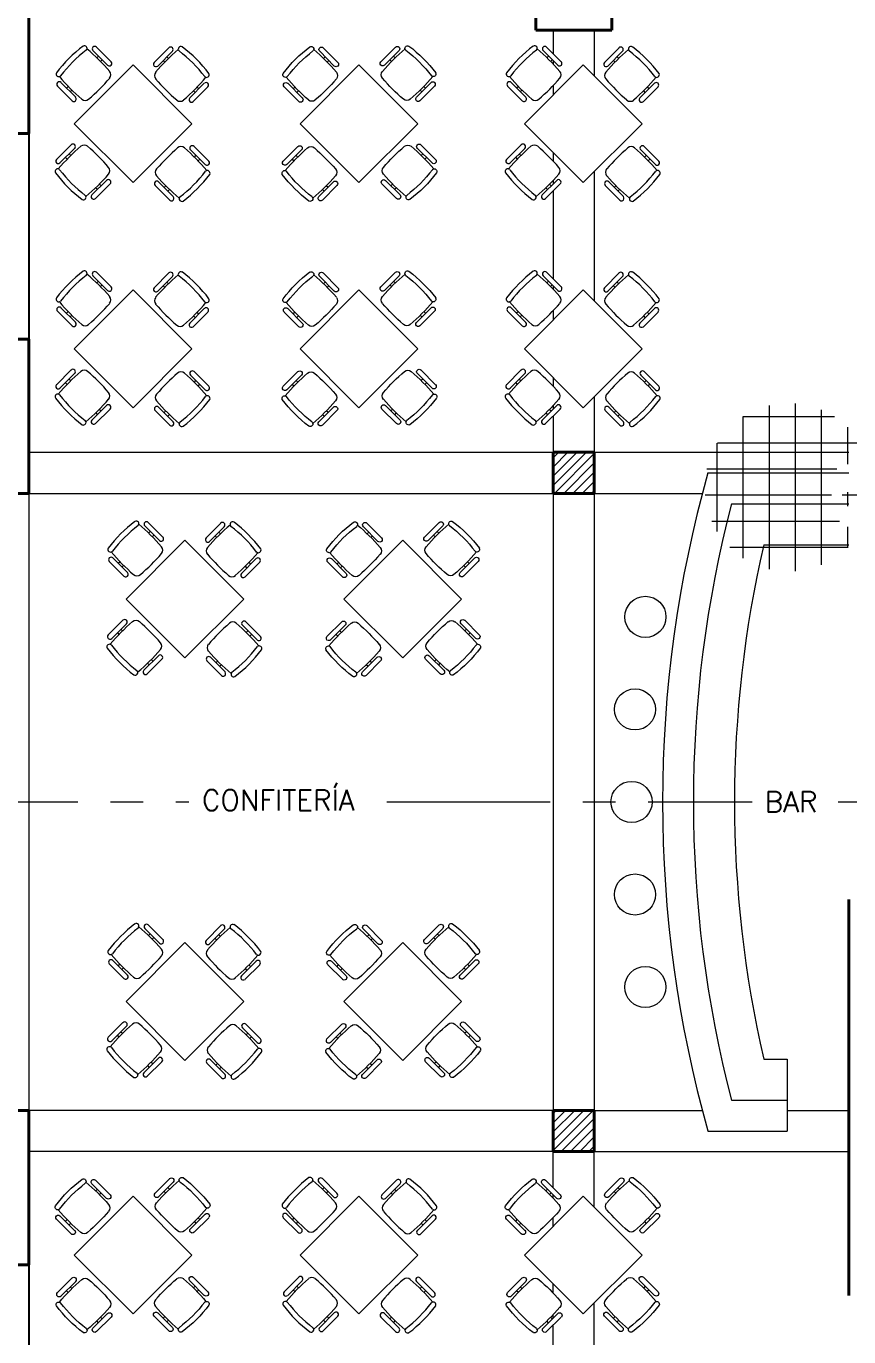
# Model space of a CAD drawing. Extents: x 1018 to 1337, y -109 to 133.
# Drawn here: x 1035.32 to 1043.32, y 112.54 to 125.28 of the extents above; entities that cross this region are included whole.
import ezdxf

# ---------------------------------------------------------------- set-up
doc = ezdxf.new("R2010")
doc.units = 0
doc.header["$LTSCALE"] = 0.5
doc.linetypes.add('CENTER', pattern=[50.8, 31.75, -6.35, 6.35, -6.35])
for name, color, linetype, lineweight in [('Detalles 01', 8, 'CONTINUOUS', 9), ('Equipamiento fijo', 31, 'CONTINUOUS', 13), ('Equipamiento movil', 33, 'CONTINUOUS', 9), ('Muros corte', 7, 'CONTINUOUS', 40), ('Muros vista', 253, 'CONTINUOUS', 25), ('Punta 02', 11, 'CONTINUOUS', 20), ('Tratamiento pisos', 251, 'CONTINUOUS', 9)]:
    doc.layers.add(name, color=color, linetype=linetype, lineweight=lineweight)
doc.styles.add('Texto 2 mm', font='simplex.shx', dxfattribs={"height": 0.2})
pattern_1 = [(45, (10.88055, -3.54249), (-0.0449012806, 0.0449012806), [])]

# ---------------------------------------------------------------- blocks, each defined once
blk = doc.blocks.new('Mesa con sillas')
at = {"layer": 'Equipamiento movil'}
for p, q in [((-0.394, 0.665), (-0.251, 0.523)), ((-0.217, 0.557), (-0.359, 0.7)), ((0.362, 0.708), (0.22, 0.565)), ((0.254, 0.531), (0.397, 0.674)), ((-0.574, -0.028), (-0.001, 0.545)), ((-0.34, 0.612), (-0.357, 0.595)), ((-0.305, 0.576), (-0.321, 0.56)), ((-0.001, 0.545), (0.572, -0.028)), ((0.324, 0.568), (0.307, 0.584)), ((0.36, 0.604), (0.343, 0.62)), ((-0.739, 0.32), (-0.596, 0.178)), ((-0.562, 0.212), (-0.705, 0.354)), ((-0.635, 0.317), (-0.651, 0.301)), ((-0.599, 0.282), (-0.615, 0.265)), ((0.708, 0.363), (0.565, 0.22)), ((0.599, 0.186), (0.742, 0.328)), ((0.618, 0.273), (0.602, 0.29)), ((0.654, 0.309), (0.638, 0.326)), ((-0.001, -0.6), (-0.574, -0.028)), ((0.572, -0.028), (-0.001, -0.6)), ((-0.604, -0.241), (-0.746, -0.384)), ((0.726, -0.394), (0.584, -0.251)), ((-0.712, -0.418), (-0.569, -0.276)), ((-0.659, -0.365), (-0.642, -0.381)), ((-0.623, -0.329), (-0.607, -0.345)), ((0.55, -0.285), (0.692, -0.428)), ((0.587, -0.355), (0.603, -0.339)), ((0.622, -0.391), (0.639, -0.375)), ((-0.258, -0.586), (-0.401, -0.729)), ((-0.367, -0.763), (-0.224, -0.621)), ((-0.328, -0.624), (-0.312, -0.64)), ((0.204, -0.631), (0.347, -0.773)), ((0.381, -0.739), (0.239, -0.596)), ((0.292, -0.65), (0.308, -0.634)), ((0.733, -0.527), (0.734, -0.527)), ((-0.364, -0.659), (-0.348, -0.676)), ((0.328, -0.685), (0.344, -0.669))]:
    blk.add_line(p, q, dxfattribs=at)
for centre, radius, start, end in [((0.321, -0.36), 1.342, 127.131, 142.869), ((0.321, -0.36), 1.291, 127.131, 142.869), ((-0.477, 0.687), 0.0255, 315.6251, 118.6369), ((-1.736, -0.837), 1.988, 40.8183, 49.7755), ((-0.377, 0.683), 0.0242, 45, 225), ((1.739, -0.828), 1.988, 130.2245, 139.1817), ((0.38, 0.691), 0.0242, 315, 135), ((0.48, 0.695), 0.0255, 61.3631, 224.3749), ((-0.318, -0.352), 1.291, 37.131, 52.869), ((-0.318, -0.352), 1.342, 37.131, 52.869), ((-0.234, 0.54), 0.0242, 225, 45), ((0.237, 0.548), 0.0242, 135, 315), ((-0.726, 0.437), 0.0255, 151.3631, 314.3749), ((0.797, 1.696), 1.988, 220.2245, 229.1817), ((-1.736, 1.696), 1.988, 310.8183, 319.1817), ((-0.269, 0.43), 0.0505, 319.1817, 40.8183), ((0.272, 0.438), 0.0505, 139.1817, 220.8183), ((1.739, 1.705), 1.988, 220.8183, 229.1817), ((-0.794, 1.705), 1.988, 310.8183, 319.7755), ((0.729, 0.446), 0.0255, 225.6251, 28.6369), ((-0.722, 0.337), 0.0242, 45, 225), ((0.725, 0.345), 0.0242, 315, 135), ((-0.579, 0.195), 0.0242, 225, 45), ((-0.469, 0.23), 0.0505, 229.1817, 310.8183), ((0.472, 0.238), 0.0505, 229.1817, 310.8183), ((0.582, 0.203), 0.0242, 135, 315), ((-0.587, -0.258), 0.0242, 315, 135), ((-0.477, -0.294), 0.0505, 49.1817, 130.8183), ((0.457, -0.304), 0.0505, 49.1817, 130.8183), ((0.567, -0.268), 0.0242, 45, 225), ((0.79, -1.76), 1.988, 130.8183, 139.7755), ((-1.743, -1.76), 1.988, 40.8183, 49.1817), ((1.723, -1.77), 1.988, 130.8183, 139.1817), ((-0.81, -1.77), 1.988, 40.2245, 49.1817), ((-0.734, -0.501), 0.0255, 45.6251, 208.6369), ((-0.729, -0.401), 0.0242, 135, 315), ((0.317, 0.3), 1.296, 217.1584, 232.8416), ((-0.277, -0.494), 0.0505, 319.1817, 40.8183), ((0.257, -0.503), 0.0505, 139.1817, 220.8183), ((-0.333, 0.287), 1.291, 307.131, 322.869), ((0.709, -0.411), 0.0242, 225, 45), ((0.714, -0.511), 0.0255, 331.3631, 134.3749), ((0.314, 0.296), 1.342, 217.131, 232.869), ((-1.743, 0.773), 1.988, 310.2245, 319.1817), ((-0.241, -0.604), 0.0242, 315, 135), ((0.222, -0.613), 0.0242, 45, 225), ((1.723, 0.763), 1.988, 220.8183, 229.7755), ((-0.333, 0.287), 1.342, 307.131, 322.869), ((-0.484, -0.751), 0.0255, 241.3631, 44.3749), ((-0.384, -0.746), 0.0242, 135, 315), ((0.364, -0.756), 0.0242, 225, 45), ((0.464, -0.761), 0.0255, 135.6251, 298.6369)]:
    blk.add_arc(centre, radius, start, end, dxfattribs=at)

msp = doc.modelspace()

# ---------------------------------------------------------------- hatches: boundary and pattern name
at = {"layer": 'Detalles 01'}
h = msp.add_hatch(dxfattribs=at)
h.set_pattern_fill('ANSI31', color=256, scale=0.02, style=0)
h.set_pattern_definition(pattern_1)
h.paths.add_polyline_path([(1040.849, 121.139), (1040.449, 121.139), (1040.449, 120.739), (1040.849, 120.739)])
h = msp.add_hatch(dxfattribs=at)
h.set_pattern_fill('ANSI31', color=256, scale=0.02, style=0)
h.set_pattern_definition(pattern_1)
h.paths.add_polyline_path([(1040.849, 114.739), (1040.449, 114.739), (1040.449, 114.339), (1040.849, 114.339)])
at = {"layer": 'Tratamiento pisos'}
h = msp.add_hatch(dxfattribs=at)
h.set_pattern_fill('NET,_O', color=256, scale=0.08)
h.set_pattern_definition([(0, (10.8031, -2.46609), (0, 0.254), []), (90, (10.8031, -2.46609), (-0.254, 2e-17), [])])
h.paths.add_polyline_path([(1044.674, 120.714), (1044.674, 120.664), (1044.674, 118.839), (1043.474, 118.839), (1043.474, 121.364), (1044.674, 121.364), (1044.674, 121.314), (1044.074, 121.314), (1044.074, 121.264, 0.387348)])
h.paths.add_polyline_path([(1043.533, 119.756, -0.345761), (1043.504, 119.793), (1043.504, 120.021, -0.087006), (1043.914, 120.059, -0.258252), (1044.01, 119.996, -0.116106), (1043.999, 119.916, -0.594496), (1043.914, 119.725, -0.085631)], flags=16)
h.paths.add_polyline_path([(1043.562, 119.892, 2.707878), (1043.565, 119.805, 2.707878)])
h.paths.add_polyline_path([(1043.526, 120.452, -0.27379), (1043.494, 120.47), (1043.494, 120.706), (1043.494, 120.954, -0.117586), (1043.851, 120.942, -0.145215), (1043.844, 120.569, -0.38796), (1043.759, 120.45, -0.076186)], flags=16)
h.paths.add_polyline_path([(1043.859, 120.706, 0.055697), (1043.844, 120.843, 0.3102), (1043.754, 120.926, 0.613702), (1043.608, 120.933, -0.030192), (1043.697, 120.932, -0.90167), (1043.854, 120.786, -0.064568), (1043.854, 120.626, -0.90167), (1043.697, 120.48, 0.043891), (1043.824, 120.5, 0.084943)], flags=16)
h.paths.add_polyline_path([(1043.504, 119.991, 0.342313), (1043.597, 119.979, 0.805441)], flags=16)
h.paths.add_polyline_path([(1043.919, 119.155, 0.527066), (1044.125, 119.171, -0.042194)], flags=0)
h.paths.add_polyline_path([(1044.008, 119.784, -0.043974), (1043.804, 119.769, -0.455533), (1043.66, 119.863, -0.498737), (1043.763, 120.014, -0.052851), (1044.008, 120, -0.256919)], flags=16)
h.paths.add_polyline_path([(1043.67, 119.829, -0.568792), (1043.776, 120.014, -2.202748), (1043.895, 119.914, -1.033029), (1043.911, 119.772, -0.878266)], flags=16)
h.paths.add_polyline_path([(1043.669, 119.131), (1043.669, 119.09), (1043.504, 119.082), (1043.504, 119.487), (1043.669, 119.48), (1043.669, 119.438, -0.070839), (1044.026, 119.46, -0.258252), (1044.127, 119.394, -0.196299), (1044.087, 119.26, -1.078312), (1044.027, 119.109, -0.074931)], flags=16)
h.paths.add_polyline_path([(1043.575, 120.8), (1043.557, 120.905, 0.88765), (1043.499, 120.949, 5.101497), (1043.544, 120.8, 3.058824), (1043.544, 120.706, 1), (1043.575, 120.706, 3.218136), (1043.544, 120.612, 4.336273), (1043.499, 120.463, -0.208319), (1043.494, 120.476, -10.300961), (1043.56, 120.784, -2.414214)])

# ---------------------------------------------------------------- linework, layer by layer
at = {"layer": 'Detalles 01', "linetype": 'CENTER', "ltscale": 0.1}
for p, q in [((1034.239, 117.739), (1036.906, 117.739)), ((1038.831, 117.739), (1042.383, 117.739)), ((1043.219, 117.739), (1046.599, 117.739))]:
    msp.add_line(p, q, dxfattribs=at)
at = {"layer": 'Equipamiento fijo'}
for p, q in [((1041.953, 120.939), (1043.324, 120.939)), ((1042.182, 120.639), (1043.324, 120.639)), ((1042.496, 120.239), (1043.324, 120.239)), ((1042.496, 115.239), (1042.724, 115.239)), ((1042.724, 115.239), (1042.724, 114.539)), ((1042.182, 114.839), (1042.724, 114.839)), ((1041.953, 114.539), (1042.724, 114.539))]:
    msp.add_line(p, q, dxfattribs=at)
for radius, start, end in [(11.815, 164.2861, 195.7139), (11.515, 165.4137, 194.5863), (11.115, 167.0022, 192.9978)]:
    msp.add_arc((1053.327, 117.739), radius, start, end, dxfattribs=at)
at = {"layer": 'Equipamiento movil'}
for centre in [(1041.346, 119.539), (1041.245, 118.639), (1041.211, 117.739), (1041.245, 116.839), (1041.345, 115.939)]:
    msp.add_circle(centre, 0.2, dxfattribs=at)
at = {"layer": 'Muros corte'}
for p, q in [((1035.349, 125.414), (1035.349, 124.239)), ((1040.279, 125.414), (1040.279, 125.244)), ((1041.019, 125.414), (1041.019, 125.244)), ((1041.019, 125.244), (1040.279, 125.244)), ((1034.849, 124.239), (1035.349, 124.239)), ((1034.849, 122.239), (1035.349, 122.239)), ((1035.349, 122.239), (1035.349, 120.739)), ((1040.849, 121.139), (1040.449, 121.139)), ((1040.449, 120.739), (1040.449, 121.139)), ((1040.849, 120.739), (1040.849, 121.139)), ((1035.349, 120.739), (1034.849, 120.739)), ((1040.849, 120.739), (1040.449, 120.739)), ((1043.324, 116.789), (1043.324, 112.939)), ((1035.349, 114.739), (1034.849, 114.739)), ((1035.349, 114.739), (1035.349, 113.239)), ((1040.849, 114.739), (1040.449, 114.739)), ((1040.449, 114.339), (1040.449, 114.739)), ((1040.849, 114.339), (1040.849, 114.739)), ((1040.849, 114.339), (1040.449, 114.339)), ((1034.849, 113.239), (1035.349, 113.239))]:
    msp.add_line(p, q, dxfattribs=at)
at = {"layer": 'Muros vista'}
for p, q in [((1035.349, 124.239), (1035.349, 122.239)), ((1035.349, 113.239), (1035.349, 111.239))]:
    msp.add_line(p, q, dxfattribs=at)
at = {"layer": 'Tratamiento pisos'}
for p, q in [((1040.449, 125.244), (1040.449, 125.016)), ((1040.849, 125.244), (1040.849, 124.8)), ((1040.449, 124.947), (1040.449, 124.914)), ((1040.449, 124.706), (1040.449, 124.615)), ((1040.449, 124.054), (1040.449, 123.971)), ((1040.449, 123.784), (1040.449, 123.75)), ((1040.849, 123.87), (1040.849, 122.61)), ((1040.449, 123.681), (1040.449, 122.826)), ((1040.449, 122.757), (1040.449, 122.724)), ((1040.449, 122.516), (1040.449, 122.425)), ((1040.449, 121.864), (1040.449, 121.78)), ((1040.449, 121.594), (1040.449, 121.56)), ((1040.849, 121.679), (1040.849, 121.139)), ((1040.449, 121.491), (1040.449, 121.139)), ((1035.349, 121.139), (1040.449, 121.139)), ((1040.849, 121.139), (1043.324, 121.139)), ((1035.349, 120.739), (1035.349, 114.739)), ((1035.349, 120.739), (1040.449, 120.739)), ((1040.449, 120.739), (1040.449, 114.739)), ((1040.849, 120.739), (1041.898, 120.739)), ((1040.849, 120.739), (1040.849, 114.739)), ((1040.449, 114.739), (1035.349, 114.739)), ((1040.849, 114.739), (1041.898, 114.739)), ((1042.724, 114.739), (1043.324, 114.739)), ((1040.449, 114.339), (1035.349, 114.339)), ((1040.449, 113.987), (1040.449, 114.339)), ((1040.849, 114.339), (1043.324, 114.339)), ((1040.849, 113.799), (1040.849, 114.339)), ((1040.449, 113.885), (1040.449, 113.918)), ((1040.449, 113.614), (1040.449, 113.698)), ((1040.449, 112.962), (1040.449, 113.053)), ((1040.849, 111.609), (1040.849, 112.868)), ((1040.449, 112.721), (1040.449, 112.754)), ((1040.449, 111.797), (1040.449, 112.652))]:
    msp.add_line(p, q, dxfattribs=at)

# ---------------------------------------------------------------- block references
at = {"layer": 'Equipamiento movil'}
for p, rotation in [((1036.391, 124.334), 270), ((1040.769, 124.334), 270), ((1036.391, 122.144), 270), ((1040.769, 122.144), 270), ((1036.895, 119.711), 270), ((1036.895, 115.797), 270), ((1038.532, 113.334), 90.0000000000102)]:
    msp.add_blockref('Mesa con sillas', p, dxfattribs=dict(at, rotation=rotation))
at = {"layer": 'Equipamiento movil', "xscale": -1}
for p, rotation in [((1038.532, 124.334), 90), ((1038.532, 122.144), 90), ((1038.957, 119.711), 90.00000000007819), ((1038.957, 115.797), 90.00000000007819), ((1036.391, 113.334), 270.0000000000102), ((1040.769, 113.334), 270.0000000000102)]:
    msp.add_blockref('Mesa con sillas', p, dxfattribs=dict(at, rotation=rotation))

# ---------------------------------------------------------------- texts
at = {"layer": 'Punta 02', "char_height": 0.2, "attachment_point": 1, "style": 'Texto 2 mm'}
for s, insert, width in [('CONFITERÍA', (1037.033, 117.857), 1.9266), ('BAR', (1042.505, 117.841), 0.55771)]:
    msp.add_mtext(s, dxfattribs=dict(at, insert=insert, width=width))

doc.saveas('drawing.dxf')
